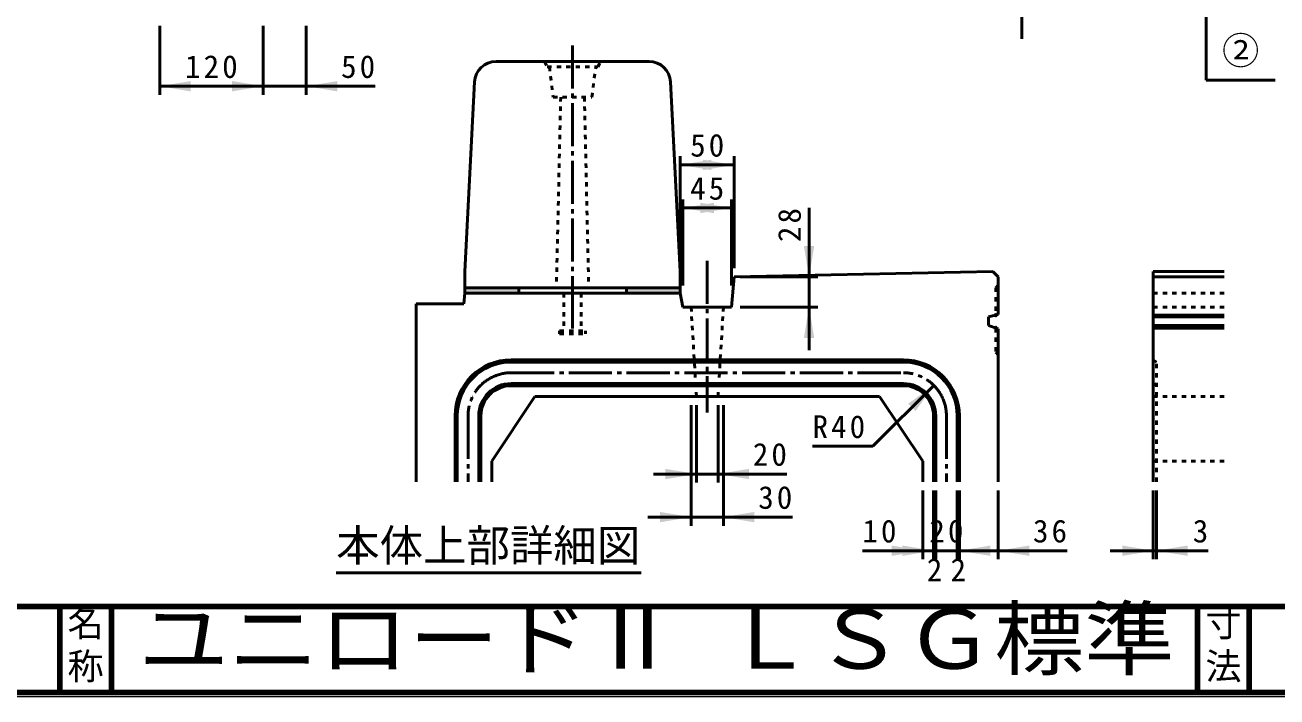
# Model space of a CAD drawing. Units: millimetres, scale not verified. Extents: x 100 to 4105, y 100 to 2870.
# Drawn here: x 1780 to 3232, y 100 to 880 of the extents above; entities that cross this region are included whole.
import ezdxf
from ezdxf.enums import TextEntityAlignment as Align

# ---------------------------------------------------------------- set-up
doc = ezdxf.new("R2010")
doc.units = ezdxf.units.MM
doc.header["$LTSCALE"] = 5
doc.header["$PDMODE"] = 32
doc.header["$PDSIZE"] = 2.5
doc.linetypes.add('USER1', pattern=[2.2, 1, -1.2])
doc.linetypes.add('USER2', pattern=[13.4, 10, -1.2, 1, -1.2])
doc.layers.add('V-nasSTD', color=7, linetype='Continuous', lineweight=35)
doc.styles.add('ＭＳ ゴシック', font='')
doc.styles.get('ＭＳ ゴシック').set_extended_font_data('MS Gothic')

msp = doc.modelspace()

# ---------------------------------------------------------------- hatches: boundary and pattern name
at = {"layer": 'V-nasSTD'}
for points in [[(1972, 814.81), (1936, 808.81), (1972, 802.81)], [(2020, 802.81), (2056, 808.81), (2020, 814.81)], [(2142, 814.81), (2106, 808.81), (2142, 802.81)], [(2575.923, 723.491), (2539.923, 717.491), (2575.923, 711.491)], [(2566.423, 711.491), (2602.423, 717.491), (2566.423, 723.491)], [(2579.048, 673.491), (2543.048, 667.491), (2579.048, 661.491)], [(2563.298, 661.491), (2599.298, 667.491), (2563.298, 673.491)], [(2695.298, 623.491), (2689.298, 587.491), (2683.298, 623.491)], [(2352.423, 568.741), (2352.423, 574.991), (2289.923, 574.991), (2289.923, 568.741)], [(2539.923, 568.741), (2539.923, 574.991), (2477.423, 574.991), (2477.423, 568.741)], [(2695.298, 516.491), (2689.298, 552.491), (2683.298, 516.491)], [(2812.815, 431.898), (2834.028, 461.597), (2804.33, 440.383)], [(2522.673, 352.741), (2558.673, 358.741), (2522.673, 364.741)], [(2619.673, 364.741), (2583.673, 358.741), (2619.673, 352.741)], [(2516.423, 302.741), (2552.423, 308.741), (2516.423, 314.741)], [(2625.923, 314.741), (2589.923, 308.741), (2625.923, 302.741)], [(2785.173, 263.741), (2821.173, 269.741), (2785.173, 275.741)], [(2797.673, 263.741), (2833.673, 269.741), (2797.673, 275.741)], [(2899.673, 275.741), (2863.673, 269.741), (2899.673, 263.741)], [(2944.673, 275.741), (2908.673, 269.741), (2944.673, 263.741)], [(3052.673, 263.741), (3088.673, 269.741), (3052.673, 275.741)], [(3128.423, 275.741), (3092.423, 269.741), (3128.423, 263.741)]]:
    msp.add_hatch(color=256, dxfattribs=at).paths.add_polyline_path(points)

# ---------------------------------------------------------------- linework, layer by layer
at = {"layer": 'V-nasSTD', "linetype": 'USER2', "lineweight": 50}
for p, q in [((2936, 1629.81), (2936, 863.81)), ((2414.923, 856.241), (2414.923, 556.241)), ((2571.173, 606.241), (2571.173, 429.991)), ((2414.923, 577.491), (2414.923, 521.241)), ((2343.673, 476.241), (2798.673, 476.241)), ((2293.673, 426.241), (2293.673, 349.741)), ((2848.673, 426.241), (2848.673, 349.741))]:
    msp.add_line(p, q, dxfattribs=at)
at = {"layer": 'V-nasSTD', "lineweight": 50}
for p, q in [((3150, 815.81), (3150, 1550.81)), ((1936, 878.81), (1936, 798.81)), ((2056, 878.81), (2056, 798.81)), ((2106, 878.81), (2106, 798.81)), ((2326.173, 837.491), (2503.672, 837.491)), ((2301.206, 813.772), (2289.923, 593.741)), ((2539.923, 593.741), (2528.639, 813.772)), ((3150, 815.81), (3230, 815.81)), ((1936, 808.81), (2056, 808.81)), ((2056, 808.81), (2106, 808.81)), ((2186, 808.81), (2106, 808.81)), ((2539.923, 597.491), (2539.923, 727.491)), ((2602.423, 597.491), (2602.423, 727.491)), ((2539.923, 717.491), (2602.423, 717.491)), ((2543.048, 577.491), (2543.048, 677.491)), ((2599.298, 577.491), (2599.298, 677.491)), ((2543.048, 667.491), (2599.298, 667.491)), ((2689.298, 667.491), (2689.298, 587.491)), ((2289.923, 593.741), (2289.923, 574.991)), ((2539.923, 593.741), (2539.923, 574.991)), ((2602.423, 587.491), (2599.298, 552.491)), ((2602.423, 587.491), (2902.423, 593.741)), ((2609.298, 587.491), (2699.298, 587.491)), ((2689.298, 552.491), (2689.298, 587.491)), ((2902.423, 593.741), (2908.673, 587.491)), ((2908.673, 587.491), (2908.673, 543.76)), ((3088.673, 593.741), (3170.673, 593.741)), ((3088.673, 593.741), (3088.673, 349.741)), ((3088.673, 587.491), (3170.673, 587.491)), ((2289.923, 568.741), (2288.673, 556.241)), ((2289.923, 574.991), (2289.923, 568.741)), ((2289.923, 574.991), (2539.923, 574.991)), ((2539.923, 568.741), (2289.923, 568.741)), ((2352.423, 574.991), (2352.423, 568.741)), ((2477.423, 574.991), (2477.423, 568.741)), ((2539.923, 574.991), (2539.923, 568.741)), ((2539.923, 568.741), (2543.048, 552.491)), ((2233.673, 349.741), (2233.673, 556.241)), ((2233.673, 556.241), (2288.673, 556.241)), ((2599.298, 552.491), (2543.048, 552.491)), ((2609.298, 552.491), (2699.298, 552.491)), ((2689.298, 502.491), (2689.298, 552.491)), ((2897.423, 541.241), (2908.673, 543.76)), ((2897.423, 531.241), (2897.423, 541.241)), ((3088.673, 543.116), (3170.673, 543.116)), ((3088.673, 541.241), (3170.673, 541.241)), ((2897.423, 531.241), (2908.673, 527.044)), ((2908.673, 527.044), (2908.673, 349.741)), ((3088.673, 531.241), (3170.673, 531.241)), ((3088.673, 528.116), (3170.673, 528.116)), ((2343.673, 491.241), (2798.673, 491.241)), ((2343.673, 488.741), (2798.673, 488.741)), ((2343.673, 463.741), (2798.673, 463.741)), ((2343.673, 461.241), (2798.673, 461.241)), ((2763.317, 390.886), (2834.028, 461.597)), ((2371.173, 448.741), (2321.173, 373.741)), ((2371.173, 448.741), (2771.173, 448.741)), ((2552.423, 438.741), (2552.423, 298.741)), ((2558.673, 438.741), (2558.673, 348.741)), ((2583.673, 438.741), (2583.673, 348.741)), ((2589.923, 438.741), (2589.923, 298.741)), ((2771.173, 448.741), (2821.173, 373.741)), ((2278.673, 386.241), (2278.673, 426.241)), ((2281.173, 426.241), (2281.173, 349.741)), ((2306.173, 426.241), (2306.173, 349.741)), ((2308.673, 386.241), (2308.673, 426.241)), ((2833.673, 426.241), (2833.673, 386.241)), ((2836.173, 426.241), (2836.173, 349.741)), ((2861.173, 426.241), (2861.173, 349.741)), ((2863.673, 426.241), (2863.673, 386.241)), ((2278.673, 349.741), (2278.673, 386.241)), ((2308.673, 349.741), (2308.673, 386.241)), ((2763.317, 390.886), (2693.317, 390.886)), ((2833.673, 386.241), (2833.673, 349.741)), ((2863.673, 386.241), (2863.673, 349.741)), ((2321.173, 373.741), (2321.173, 349.741)), ((2821.173, 373.741), (2821.173, 349.741)), ((2508.673, 358.741), (2558.673, 358.741)), ((2558.673, 358.741), (2583.673, 358.741)), ((2663.673, 358.741), (2583.673, 358.741)), ((2821.173, 339.741), (2821.173, 259.741)), ((2833.673, 339.741), (2833.673, 259.741)), ((2836.173, 339.741), (2836.173, 259.741)), ((2861.173, 339.741), (2861.173, 259.741)), ((2863.673, 339.741), (2863.673, 259.741)), ((2908.673, 339.741), (2908.673, 259.741)), ((3088.673, 339.741), (3088.673, 259.741)), ((3092.423, 339.741), (3092.423, 259.741)), ((2502.423, 308.741), (2552.423, 308.741)), ((2552.423, 308.741), (2589.923, 308.741)), ((2669.923, 308.741), (2589.923, 308.741)), ((2751.173, 269.741), (2821.173, 269.741)), ((2821.173, 269.741), (2833.673, 269.741)), ((2833.673, 269.741), (2836.173, 269.741)), ((2836.173, 269.741), (2861.173, 269.741)), ((2861.173, 269.741), (2863.673, 269.741)), ((2863.673, 269.741), (2908.673, 269.741)), ((2871.485, 269.741), (2879.298, 269.741)), ((2988.673, 269.741), (2908.673, 269.741)), ((3038.673, 269.741), (3088.673, 269.741)), ((3088.673, 269.741), (3092.423, 269.741)), ((3152.423, 269.741), (3092.423, 269.741)), ((2140.687, 243.956), (2494.696, 243.956))]:
    msp.add_line(p, q, dxfattribs=at)
at = {"layer": 'V-nasSTD', "linetype": 'USER1', "lineweight": 50}
for p, q in [((2382.423, 837.491), (2385.548, 831.241)), ((2385.548, 831.241), (2444.298, 831.241)), ((2388.048, 831.241), (2392.423, 796.241)), ((2437.423, 796.241), (2441.798, 831.241)), ((2444.298, 831.241), (2447.423, 837.491)), ((2392.423, 796.241), (2437.423, 796.241)), ((2401.173, 796.241), (2396.173, 574.991)), ((2428.673, 796.241), (2433.673, 574.991)), ((2404.923, 568.741), (2404.923, 524.991)), ((2424.923, 568.741), (2424.923, 524.991)), ((2905.798, 574.991), (2908.673, 577.866)), ((2905.798, 574.991), (2905.798, 543.116)), ((3088.673, 568.741), (3170.673, 568.741)), ((2552.423, 552.491), (2558.673, 448.741)), ((2589.923, 552.491), (2583.673, 448.741)), ((3088.673, 552.491), (3170.673, 552.491)), ((2399.923, 524.991), (2429.923, 524.991)), ((2399.923, 524.991), (2399.923, 521.241)), ((2429.923, 524.991), (2429.923, 521.241)), ((2905.798, 528.116), (2905.798, 499.991)), ((2399.923, 521.241), (2429.923, 521.241)), ((2905.798, 499.991), (2908.673, 497.116)), ((3088.673, 491.241), (3092.423, 488.741)), ((3092.423, 349.741), (3092.423, 488.741)), ((3088.673, 461.241), (3092.423, 463.741)), ((3088.673, 448.741), (3170.673, 448.741)), ((3170.673, 373.741), (3088.673, 373.741))]:
    msp.add_line(p, q, dxfattribs=at)
at = {"layer": 'V-nasSTD', "lineweight": 100}
for p, q in [((105, 205), (4100, 205)), ((1820, 205), (1820, 105)), ((1880, 205), (1880, 105)), ((3140, 205), (3140, 105)), ((3200, 205), (3200, 105)), ((105, 105), (4100, 105))]:
    msp.add_line(p, q, dxfattribs=at)
at = {"layer": 'V-nasSTD', "lineweight": 13}
msp.add_lwpolyline([(100, 100), (100, 2870), (4105, 2870), (4105, 100)], close=True, dxfattribs=at)
at = {"layer": 'V-nasSTD', "lineweight": 50}
for centre, radius, start, end in [((2326.173, 812.491), 25, 90, 177.06433), ((2503.672, 812.491), 25, 2.93567, 90), ((2343.673, 426.241), 65, 90, 180), ((2343.673, 426.241), 62.5, 90, 180), ((2798.673, 426.241), 65, 0, 90), ((2798.673, 426.241), 62.5, 0, 90), ((2343.673, 426.241), 37.5, 90, 180), ((2343.673, 426.241), 35, 90, 180), ((2798.673, 426.241), 37.5, 0, 90), ((2798.673, 426.241), 35, 0, 90)]:
    msp.add_arc(centre, radius, start, end, dxfattribs=at)
at = {"layer": 'V-nasSTD', "linetype": 'USER2', "lineweight": 50}
for centre, start, end in [((2343.673, 426.241), 90, 180), ((2798.673, 426.241), 0, 90)]:
    msp.add_arc(centre, 50, start, end, dxfattribs=at)
at = {"layer": 'V-nasSTD'}
for p in [(2905.798, 543.116), (2905.798, 528.116)]:
    msp.add_point(p, dxfattribs=at)

# ---------------------------------------------------------------- texts
at = {"layer": 'V-nasSTD', "style": 'ＭＳ ゴシック'}
for s, height, p in [('②', 31.67, (3168.4, 866.01)), ('3', 26.39, (3134.423, 305.741)), ('本体上部詳細図', 36.95, (2140.687, 294.356)), ('2', 26.39, (2825.923, 260.741)), ('2', 26.39, (2853.423, 260.741)), ('名', 30.79, (1828.982, 200.999)), ('寸', 30.79, (3148.982, 200.999)), ('称', 30.79, (1828.976, 151.01)), ('法', 30.79, (3148.976, 151.01))]:
    msp.add_text(s, height=height, dxfattribs=at).set_placement(p, align=Align.TOP_LEFT)
at = {"layer": 'V-nasSTD', "style": 'ＭＳ ゴシック', "width": 1.1}
msp.add_text('ユニロードⅡ ＬＳＧ標準', height=69.65, dxfattribs=at).set_placement((1911.5, 202.47), align=Align.TOP_LEFT)
at = {"layer": 'V-nasSTD', "char_height": 26.39, "attachment_point": 1, "style": 'ＭＳ ゴシック'}
for s, insert in [('\\T1.2;120', (1965.4, 844.81)), ('\\T1.2;50', (2146.4, 844.806)), ('\\T1.2;50', (2551.373, 753.491)), ('\\T1.2;45', (2551.373, 703.491)), ('\\T1.2;R40', (2693.317, 426.886)), ('\\T1.2;20', (2624.073, 394.741)), ('\\T1.2;30', (2630.323, 344.741)), ('\\T1.2;10', (2751.173, 305.741)), ('\\T1.2;20', (2828.873, 305.741)), ('\\T1.2;36', (2949.073, 305.741))]:
    msp.add_mtext(s, dxfattribs=dict(at, insert=insert))
at = {"layer": 'V-nasSTD', "insert": (2653.298, 627.891), "char_height": 26.39, "attachment_point": 1, "rotation": 90, "style": 'ＭＳ ゴシック'}
msp.add_mtext('\\T1.2;28', dxfattribs=at)

doc.saveas('drawing.dxf')
